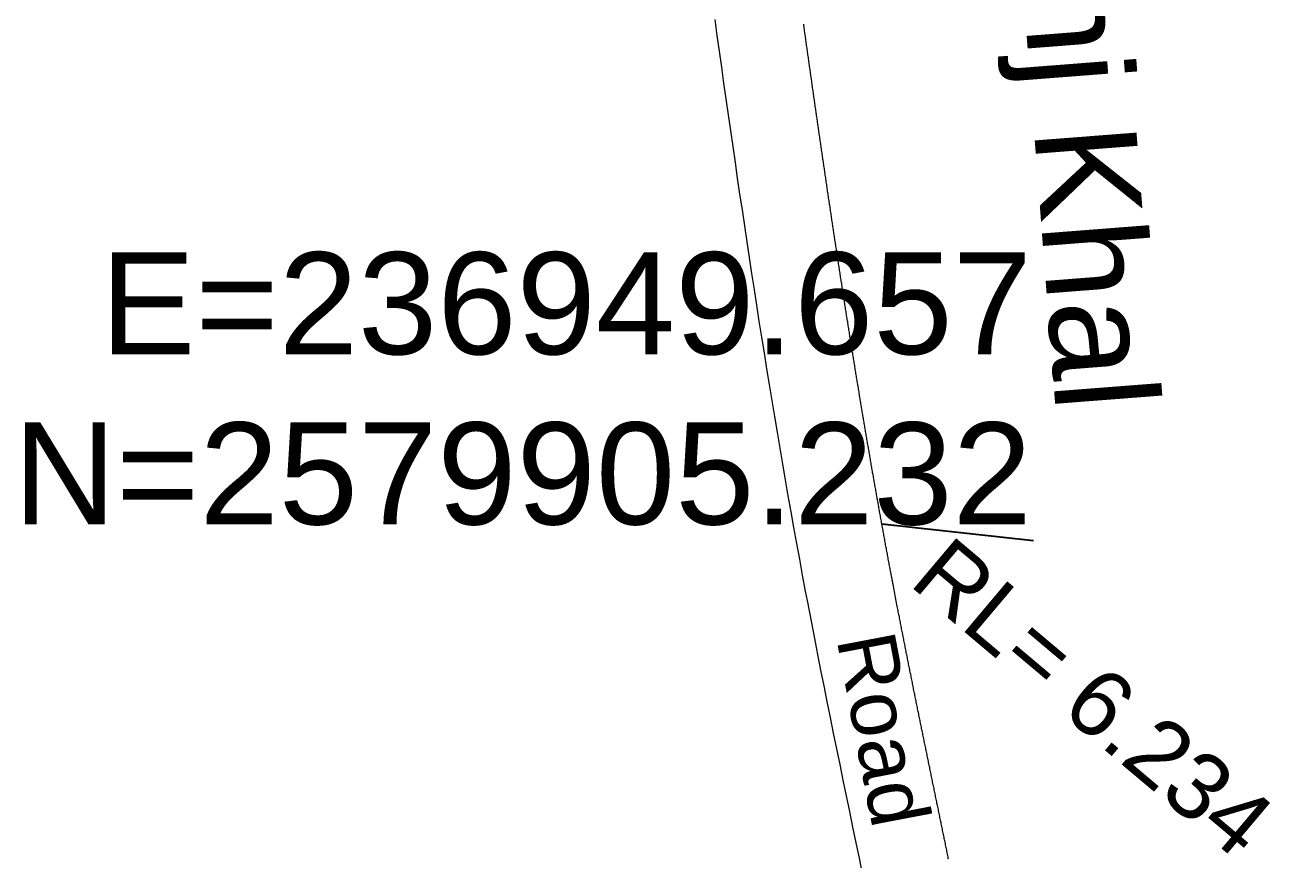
# Model space of a CAD drawing. Header units: millimetres. Extents: x 234588 to 238075, y 2578744 to 2579543.
# Drawn here: x 234849.7 to 234917.4, y 2579148.2 to 2579193.5 of the extents above; entities that cross this region are included whole.
import ezdxf

# ---------------------------------------------------------------- set-up
doc = ezdxf.new("R2010")
doc.units = ezdxf.units.MM
doc.header["$MEASUREMENT"] = 0
for name, color, linetype in [('Boundary', 6, 'Continuous'), ('COORDINATES', 7, 'Continuous'), ('RL', 7, 'Continuous')]:
    doc.layers.add(name, color=color, linetype=linetype)
doc.layers.add('EP', color=1, linetype='Continuous', lineweight=30)
doc.styles.get("Standard").update_dxf_attribs({"font": 'arial.ttf'})
doc.dimstyles.get("Standard").update_dxf_attribs({"dimtxt": 4, "dimasz": 0.18, "dimexe": 0.18, "dimexo": 0.0625, "dimgap": 0.09, "dimtad": 0, "dimzin": 0, "dimdsep": 46, "dimtxsty": 'Standard', "dimcen": 0.09, "dimadec": 0, "dimazin": 0, "dimtfac": 1, "dimtofl": 0, "dimtmove": 0, "dimatfit": 3, "dimfxl": 1, "dimtolj": 1, "dimtzin": 0, "dimarcsym": 0})

msp = doc.modelspace()

# ---------------------------------------------------------------- linework, layer by layer
at = {"layer": 'Boundary', "lineweight": 20}
for points in [[(234887.197, 2579193.836), (234887.318, 2579192.975), (234887.439, 2579192.115), (234887.56, 2579191.254), (234887.682, 2579190.393), (234887.804, 2579189.532), (234887.927, 2579188.671), (234888.051, 2579187.809), (234888.175, 2579186.948), (234888.301, 2579186.086), (234888.427, 2579185.224), (234888.553, 2579184.363), (234888.681, 2579183.498), (234888.81, 2579182.636), (234888.939, 2579181.774), (234889.07, 2579180.912), (234889.201, 2579180.049), (234889.334, 2579179.187), (234889.468, 2579178.324), (234889.603, 2579177.462), (234889.739, 2579176.599), (234889.876, 2579175.737), (234890.015, 2579174.874), (234890.155, 2579174.012), (234890.297, 2579173.149), (234890.439, 2579172.287), (234890.584, 2579171.424), (234890.73, 2579170.562), (234890.877, 2579169.699), (234891.026, 2579168.837), (234891.177, 2579167.975), (234891.33, 2579167.113), (234891.484, 2579166.251), (234891.64, 2579165.389), (234891.797, 2579164.527), (234891.957, 2579163.665), (234892.119, 2579162.804), (234892.216, 2579162.292), (234892.447, 2579161.082), (234892.614, 2579160.222), (234892.783, 2579159.364), (234892.952, 2579158.506), (234893.123, 2579157.65), (234893.295, 2579156.795), (234893.468, 2579155.94), (234893.641, 2579155.089), (234893.815, 2579154.236), (234893.989, 2579153.384), (234894.164, 2579152.533), (234894.339, 2579151.683), (234894.514, 2579150.834), (234894.689, 2579149.985), (234894.864, 2579149.137), (234895.038, 2579148.29), (234895.212, 2579147.444)], [(234899.901, 2579148.233), (234899.886, 2579148.304), (234899.871, 2579148.375), (234899.857, 2579148.446), (234899.842, 2579148.517), (234899.828, 2579148.589), (234899.813, 2579148.66), (234899.799, 2579148.731), (234899.784, 2579148.802), (234899.769, 2579148.873), (234899.755, 2579148.944), (234899.74, 2579149.015), (234899.726, 2579149.086), (234899.711, 2579149.157), (234899.696, 2579149.229), (234899.682, 2579149.3), (234899.667, 2579149.371), (234899.653, 2579149.442), (234899.638, 2579149.513), (234899.623, 2579149.584), (234899.609, 2579149.655), (234899.594, 2579149.726), (234899.579, 2579149.797), (234899.565, 2579149.869), (234899.55, 2579149.94), (234899.536, 2579150.011), (234899.521, 2579150.082), (234899.506, 2579150.153), (234899.492, 2579150.224), (234899.477, 2579150.295), (234899.462, 2579150.366), (234899.448, 2579150.437), (234899.433, 2579150.509), (234899.418, 2579150.58), (234899.404, 2579150.651), (234899.389, 2579150.722), (234899.374, 2579150.793), (234899.36, 2579150.864), (234899.345, 2579150.935), (234899.331, 2579151.006), (234899.316, 2579151.077), (234899.301, 2579151.149), (234899.287, 2579151.22), (234899.272, 2579151.291), (234899.257, 2579151.362), (234899.243, 2579151.433), (234899.228, 2579151.504), (234899.213, 2579151.575), (234899.199, 2579151.646), (234899.184, 2579151.717), (234899.169, 2579151.788), (234899.155, 2579151.86), (234899.14, 2579151.931), (234899.125, 2579152.002), (234899.111, 2579152.073), (234899.096, 2579152.144), (234899.081, 2579152.215), (234899.067, 2579152.286), (234899.052, 2579152.357), (234899.037, 2579152.428), (234899.023, 2579152.5), (234899.008, 2579152.571), (234898.994, 2579152.642), (234898.979, 2579152.713), (234898.964, 2579152.784), (234898.95, 2579152.855), (234898.935, 2579152.926), (234898.92, 2579152.997), (234898.906, 2579153.068), (234898.891, 2579153.14), (234898.876, 2579153.211), (234898.862, 2579153.282), (234898.847, 2579153.353), (234898.833, 2579153.424), (234898.818, 2579153.495), (234898.803, 2579153.566), (234898.789, 2579153.637), (234898.774, 2579153.709), (234898.759, 2579153.78), (234898.745, 2579153.851), (234898.73, 2579153.922), (234898.716, 2579153.993), (234898.701, 2579154.064), (234898.686, 2579154.135), (234898.672, 2579154.206), (234898.657, 2579154.277), (234898.643, 2579154.349), (234898.628, 2579154.42), (234898.613, 2579154.491), (234898.599, 2579154.562), (234898.584, 2579154.633), (234898.57, 2579154.704), (234898.555, 2579154.775), (234898.541, 2579154.846), (234898.526, 2579154.918), (234898.511, 2579154.989), (234898.497, 2579155.06), (234898.482, 2579155.131), (234898.468, 2579155.202), (234898.453, 2579155.273), (234898.439, 2579155.344), (234898.424, 2579155.416), (234898.41, 2579155.487), (234898.395, 2579155.558), (234898.381, 2579155.629), (234898.366, 2579155.7), (234898.352, 2579155.771), (234898.337, 2579155.842), (234898.322, 2579155.914), (234898.308, 2579155.985), (234898.293, 2579156.056), (234898.279, 2579156.127), (234898.265, 2579156.198), (234898.25, 2579156.269), (234898.236, 2579156.34), (234898.221, 2579156.412), (234898.207, 2579156.483), (234898.192, 2579156.554), (234898.178, 2579156.625), (234898.163, 2579156.696), (234898.149, 2579156.767), (234898.134, 2579156.838), (234898.12, 2579156.91), (234898.106, 2579156.981), (234898.091, 2579157.052), (234898.077, 2579157.123), (234898.062, 2579157.194), (234898.048, 2579157.265), (234898.034, 2579157.337), (234898.019, 2579157.408), (234898.005, 2579157.479), (234897.99, 2579157.55), (234897.976, 2579157.621), (234897.962, 2579157.692), (234897.947, 2579157.764), (234897.933, 2579157.835), (234897.919, 2579157.906), (234897.904, 2579157.977), (234897.89, 2579158.048), (234897.876, 2579158.12), (234897.862, 2579158.191), (234897.847, 2579158.262), (234897.833, 2579158.333), (234897.819, 2579158.404), (234897.804, 2579158.475), (234897.79, 2579158.547), (234897.776, 2579158.618), (234897.762, 2579158.689), (234897.747, 2579158.76), (234897.733, 2579158.831), (234897.719, 2579158.903), (234897.705, 2579158.974), (234897.691, 2579159.045), (234897.676, 2579159.116), (234897.662, 2579159.187), (234897.648, 2579159.259), (234897.634, 2579159.33), (234897.62, 2579159.401), (234897.605, 2579159.472), (234897.591, 2579159.543), (234897.577, 2579159.615), (234897.563, 2579159.686), (234897.549, 2579159.757), (234897.535, 2579159.828), (234897.521, 2579159.9), (234897.507, 2579159.971), (234897.493, 2579160.042), (234897.479, 2579160.113), (234897.464, 2579160.184), (234897.45, 2579160.256), (234897.436, 2579160.327), (234897.422, 2579160.398), (234897.408, 2579160.469), (234897.394, 2579160.541), (234897.38, 2579160.612), (234897.367, 2579160.683), (234897.353, 2579160.754), (234897.339, 2579160.826), (234897.325, 2579160.897), (234897.311, 2579160.968), (234897.297, 2579161.039), (234897.283, 2579161.111), (234897.269, 2579161.182), (234897.255, 2579161.253), (234897.241, 2579161.324), (234897.227, 2579161.396), (234897.213, 2579161.467), (234897.2, 2579161.538), (234897.186, 2579161.61), (234897.172, 2579161.681), (234897.158, 2579161.752), (234897.144, 2579161.823), (234897.13, 2579161.895), (234897.117, 2579161.966), (234897.099, 2579162.06), (234897.079, 2579162.16), (234897.06, 2579162.26), (234897.041, 2579162.361), (234897.022, 2579162.461), (234897.002, 2579162.562), (234896.983, 2579162.662), (234896.964, 2579162.763), (234896.945, 2579162.863), (234896.925, 2579162.963), (234896.906, 2579163.064), (234896.887, 2579163.164), (234896.877, 2579163.216), (234896.869, 2579163.258), (234896.861, 2579163.3), (234896.853, 2579163.343), (234896.845, 2579163.385), (234896.837, 2579163.427), (234896.829, 2579163.469), (234896.821, 2579163.511), (234896.813, 2579163.554), (234896.805, 2579163.596), (234896.797, 2579163.638), (234896.789, 2579163.68), (234896.776, 2579163.749), (234896.763, 2579163.82), (234896.749, 2579163.891), (234896.736, 2579163.963), (234896.723, 2579164.034), (234896.709, 2579164.106), (234896.696, 2579164.177), (234896.683, 2579164.248), (234896.669, 2579164.32), (234896.656, 2579164.391), (234896.642, 2579164.462), (234896.629, 2579164.534), (234896.616, 2579164.605), (234896.603, 2579164.676), (234896.589, 2579164.748), (234896.576, 2579164.819), (234896.563, 2579164.891), (234896.55, 2579164.962), (234896.536, 2579165.033), (234896.523, 2579165.105), (234896.51, 2579165.176), (234896.497, 2579165.248), (234896.484, 2579165.319), (234896.47, 2579165.39), (234896.457, 2579165.462), (234896.444, 2579165.533), (234896.431, 2579165.605), (234896.418, 2579165.676), (234896.405, 2579165.747), (234896.392, 2579165.819), (234896.379, 2579165.89), (234896.366, 2579165.962), (234896.353, 2579166.033), (234896.34, 2579166.105), (234896.326, 2579166.176), (234896.313, 2579166.247), (234896.3, 2579166.319), (234896.288, 2579166.39), (234896.275, 2579166.462), (234896.262, 2579166.533), (234896.249, 2579166.605), (234896.236, 2579166.676), (234896.223, 2579166.747), (234896.21, 2579166.819), (234896.197, 2579166.89), (234896.184, 2579166.962), (234896.171, 2579167.033), (234896.158, 2579167.105), (234896.146, 2579167.176), (234896.133, 2579167.248), (234896.12, 2579167.319), (234896.107, 2579167.391), (234896.094, 2579167.462), (234896.082, 2579167.534), (234896.069, 2579167.605), (234896.056, 2579167.676), (234896.043, 2579167.748), (234896.031, 2579167.819), (234896.018, 2579167.891), (234896.005, 2579167.962), (234895.992, 2579168.034), (234895.98, 2579168.105), (234895.967, 2579168.177), (234895.954, 2579168.248), (234895.942, 2579168.32), (234895.929, 2579168.391), (234895.916, 2579168.463), (234895.904, 2579168.534), (234895.891, 2579168.606), (234895.879, 2579168.677), (234895.866, 2579168.749), (234895.853, 2579168.82), (234895.841, 2579168.892), (234895.828, 2579168.963), (234895.816, 2579169.035), (234895.803, 2579169.106), (234895.791, 2579169.178), (234895.778, 2579169.249), (234895.766, 2579169.321), (234895.753, 2579169.393), (234895.741, 2579169.464), (234895.728, 2579169.536), (234895.716, 2579169.607), (234895.703, 2579169.679), (234895.691, 2579169.75), (234895.679, 2579169.822), (234895.666, 2579169.893), (234895.654, 2579169.965), (234895.641, 2579170.036), (234895.629, 2579170.108), (234895.617, 2579170.179), (234895.604, 2579170.251), (234895.592, 2579170.323), (234895.58, 2579170.394), (234895.567, 2579170.466), (234895.555, 2579170.537), (234895.543, 2579170.609), (234895.53, 2579170.68), (234895.518, 2579170.752), (234895.506, 2579170.824), (234895.494, 2579170.895), (234895.482, 2579170.967), (234895.469, 2579171.038), (234895.457, 2579171.11), (234895.445, 2579171.181), (234895.433, 2579171.253), (234895.42, 2579171.325), (234895.408, 2579171.396), (234895.396, 2579171.468), (234895.384, 2579171.539), (234895.372, 2579171.611), (234895.36, 2579171.682), (234895.348, 2579171.754), (234895.335, 2579171.826), (234895.323, 2579171.897), (234895.311, 2579171.969), (234895.299, 2579172.04), (234895.287, 2579172.112), (234895.275, 2579172.184), (234895.263, 2579172.255), (234895.251, 2579172.327), (234895.239, 2579172.399), (234895.227, 2579172.47), (234895.215, 2579172.542), (234895.203, 2579172.613), (234895.191, 2579172.685), (234895.179, 2579172.757), (234895.167, 2579172.828), (234895.155, 2579172.9), (234895.143, 2579172.971), (234895.131, 2579173.043), (234895.119, 2579173.115), (234895.107, 2579173.186), (234895.095, 2579173.258), (234895.083, 2579173.33), (234895.072, 2579173.401), (234895.06, 2579173.473), (234895.048, 2579173.545), (234895.036, 2579173.616), (234895.024, 2579173.688), (234895.012, 2579173.759), (234895, 2579173.831), (234894.989, 2579173.903), (234894.977, 2579173.974), (234894.965, 2579174.046), (234894.953, 2579174.118), (234894.941, 2579174.189), (234894.93, 2579174.261), (234894.918, 2579174.333), (234894.906, 2579174.404), (234894.894, 2579174.476), (234894.883, 2579174.548), (234894.871, 2579174.619), (234894.859, 2579174.691), (234894.847, 2579174.763), (234894.836, 2579174.834), (234894.824, 2579174.906), (234894.812, 2579174.978), (234894.801, 2579175.049), (234894.789, 2579175.121), (234894.778, 2579175.193), (234894.766, 2579175.264), (234894.754, 2579175.336), (234894.743, 2579175.408), (234894.731, 2579175.48), (234894.719, 2579175.551), (234894.708, 2579175.623), (234894.696, 2579175.695), (234894.685, 2579175.766), (234894.673, 2579175.838), (234894.662, 2579175.91), (234894.65, 2579175.981), (234894.639, 2579176.053), (234894.627, 2579176.125), (234894.615, 2579176.196), (234894.604, 2579176.268), (234894.592, 2579176.34), (234894.581, 2579176.412), (234894.569, 2579176.483), (234894.558, 2579176.555), (234894.546, 2579176.627), (234894.535, 2579176.698), (234894.524, 2579176.77), (234894.512, 2579176.842), (234894.501, 2579176.914), (234894.489, 2579176.985), (234894.478, 2579177.057), (234894.466, 2579177.129), (234894.455, 2579177.201), (234894.444, 2579177.272), (234894.432, 2579177.344), (234894.421, 2579177.416), (234894.41, 2579177.487), (234894.398, 2579177.559), (234894.387, 2579177.631), (234894.376, 2579177.703), (234894.364, 2579177.774), (234894.353, 2579177.846), (234894.342, 2579177.918), (234894.33, 2579177.99), (234894.319, 2579178.061), (234894.308, 2579178.133), (234894.296, 2579178.205), (234894.285, 2579178.277), (234894.274, 2579178.348), (234894.263, 2579178.42), (234894.251, 2579178.492), (234894.24, 2579178.564), (234894.229, 2579178.635), (234894.218, 2579178.707), (234894.206, 2579178.779), (234894.195, 2579178.851), (234894.184, 2579178.922), (234894.173, 2579178.994), (234894.162, 2579179.066), (234894.15, 2579179.138), (234894.139, 2579179.209), (234894.128, 2579179.281), (234894.117, 2579179.353), (234894.106, 2579179.425), (234894.095, 2579179.497), (234894.084, 2579179.568), (234894.073, 2579179.64), (234894.061, 2579179.712), (234894.05, 2579179.784), (234894.039, 2579179.855), (234894.028, 2579179.927), (234894.017, 2579179.999), (234894.006, 2579180.071), (234893.995, 2579180.143), (234893.984, 2579180.214), (234893.973, 2579180.286), (234893.962, 2579180.358), (234893.951, 2579180.43), (234893.94, 2579180.502), (234893.929, 2579180.573), (234893.918, 2579180.645), (234893.907, 2579180.717), (234893.896, 2579180.789), (234893.885, 2579180.861), (234893.874, 2579180.932), (234893.863, 2579181.004), (234893.852, 2579181.076), (234893.841, 2579181.148), (234893.83, 2579181.22), (234893.819, 2579181.291), (234893.808, 2579181.363), (234893.797, 2579181.435), (234893.786, 2579181.507), (234893.775, 2579181.579), (234893.764, 2579181.65), (234893.753, 2579181.722), (234893.742, 2579181.794), (234893.732, 2579181.866), (234893.721, 2579181.938), (234893.71, 2579182.009), (234893.699, 2579182.081), (234893.688, 2579182.153), (234893.677, 2579182.225), (234893.666, 2579182.297), (234893.655, 2579182.369), (234893.645, 2579182.44), (234893.634, 2579182.512), (234893.623, 2579182.584), (234893.612, 2579182.656), (234893.601, 2579182.728), (234893.591, 2579182.8), (234893.58, 2579182.871), (234893.569, 2579182.943), (234893.558, 2579183.015), (234893.547, 2579183.087), (234893.537, 2579183.159), (234893.526, 2579183.231), (234893.515, 2579183.302), (234893.504, 2579183.374), (234893.494, 2579183.446), (234893.483, 2579183.518), (234893.472, 2579183.59), (234893.461, 2579183.662), (234893.451, 2579183.733), (234893.44, 2579183.805), (234893.429, 2579183.877), (234893.419, 2579183.949), (234893.408, 2579184.021), (234893.397, 2579184.093), (234893.386, 2579184.165), (234893.376, 2579184.236), (234893.365, 2579184.308), (234893.354, 2579184.38), (234893.344, 2579184.452), (234893.333, 2579184.524), (234893.323, 2579184.596), (234893.312, 2579184.668), (234893.301, 2579184.739), (234893.291, 2579184.811), (234893.28, 2579184.883), (234893.269, 2579184.955), (234893.259, 2579185.027), (234893.248, 2579185.099), (234893.238, 2579185.171), (234893.227, 2579185.242), (234893.216, 2579185.314), (234893.206, 2579185.386), (234893.195, 2579185.458), (234893.185, 2579185.53), (234893.174, 2579185.602), (234893.164, 2579185.674), (234893.153, 2579185.746), (234893.142, 2579185.817), (234893.132, 2579185.889), (234893.121, 2579185.961), (234893.111, 2579186.033), (234893.1, 2579186.105), (234893.09, 2579186.177), (234893.079, 2579186.249), (234893.069, 2579186.321), (234893.058, 2579186.393), (234893.048, 2579186.464), (234893.037, 2579186.536), (234893.027, 2579186.608), (234893.016, 2579186.68), (234893.006, 2579186.752), (234892.995, 2579186.824), (234892.985, 2579186.896), (234892.974, 2579186.968), (234892.964, 2579187.039), (234892.954, 2579187.111), (234892.943, 2579187.183), (234892.933, 2579187.255), (234892.922, 2579187.327), (234892.912, 2579187.399), (234892.901, 2579187.471), (234892.891, 2579187.543), (234892.88, 2579187.615), (234892.87, 2579187.687), (234892.86, 2579187.758), (234892.849, 2579187.83), (234892.839, 2579187.902), (234892.829, 2579187.974), (234892.818, 2579188.046), (234892.808, 2579188.118), (234892.797, 2579188.19), (234892.787, 2579188.262), (234892.777, 2579188.334), (234892.766, 2579188.406), (234892.756, 2579188.477), (234892.746, 2579188.549), (234892.735, 2579188.621), (234892.725, 2579188.693), (234892.715, 2579188.765), (234892.704, 2579188.837), (234892.694, 2579188.909), (234892.684, 2579188.981), (234892.673, 2579189.053), (234892.663, 2579189.125), (234892.653, 2579189.197), (234892.642, 2579189.268), (234892.632, 2579189.34), (234892.622, 2579189.412), (234892.611, 2579189.484), (234892.601, 2579189.556), (234892.591, 2579189.628), (234892.581, 2579189.7), (234892.57, 2579189.772), (234892.56, 2579189.844), (234892.55, 2579189.916), (234892.539, 2579189.988), (234892.529, 2579190.06), (234892.519, 2579190.131), (234892.509, 2579190.203), (234892.498, 2579190.275), (234892.488, 2579190.347), (234892.478, 2579190.419), (234892.468, 2579190.491), (234892.457, 2579190.563), (234892.447, 2579190.635), (234892.437, 2579190.707), (234892.427, 2579190.779), (234892.417, 2579190.851), (234892.406, 2579190.923), (234892.396, 2579190.995), (234892.386, 2579191.067), (234892.376, 2579191.138), (234892.366, 2579191.21), (234892.355, 2579191.282), (234892.345, 2579191.354), (234892.335, 2579191.426), (234892.325, 2579191.498), (234892.315, 2579191.57), (234892.304, 2579191.642), (234892.294, 2579191.714), (234892.284, 2579191.786), (234892.274, 2579191.858), (234892.264, 2579191.93), (234892.254, 2579192.002), (234892.243, 2579192.074), (234892.233, 2579192.146), (234892.223, 2579192.217), (234892.213, 2579192.289), (234892.203, 2579192.361), (234892.193, 2579192.433), (234892.183, 2579192.505), (234892.172, 2579192.577), (234892.162, 2579192.649), (234892.152, 2579192.721), (234892.142, 2579192.793), (234892.132, 2579192.865), (234892.122, 2579192.937), (234892.112, 2579193.009), (234892.102, 2579193.081), (234892.091, 2579193.153), (234892.081, 2579193.225), (234892.071, 2579193.297), (234892.061, 2579193.369), (234892.051, 2579193.44), (234892.041, 2579193.512), (234892.031, 2579193.584)]]:
    msp.add_lwpolyline(points, dxfattribs=at)

# ---------------------------------------------------------------- texts
at = {"layer": 'COORDINATES', "insert": (234904.43, 2579166.339), "char_height": 5.544, "attachment_point": 9}
msp.add_mtext('\\A1;E=236949.657\\PN=2579905.232', dxfattribs=at)
at = {"layer": 'EP', "attachment_point": 1}
for s, width, heights, insert, char_height, rotation, own_width in [('Mulfotgpnj Khal ', 39.29384, [3.244], (234907.135, 2579226.103), 5.544, 274.42873, 62.24145), ('Road', 9.69937, [0], (234896.921, 2579160.793), 3.168, 280.79578, 15.3638)]:
    msp.add_mtext_dynamic_manual_height_columns(s, width=width, gutter_width=1, heights=heights, dxfattribs=dict(at, insert=insert, char_height=char_height, rotation=rotation)).dxf.set("width", own_width)
at = {"layer": 'RL'}
msp.add_text('RL= 6.234', height=3.6, rotation=319.88854, dxfattribs=at).set_placement((234897.676, 2579163.181))

# ---------------------------------------------------------------- leaders
at = {"layer": 'COORDINATES', "annotation_type": 0, "has_hookline": 1, "hookline_direction": 1, "text_width": 54.343}
msp.add_leader([(234896.275, 2579166.462), (234904.52, 2579165.547)], dimstyle='Standard', override={"dimgap": 0.09, "dimtad": 0}, dxfattribs=at)

doc.saveas('drawing.dxf')
